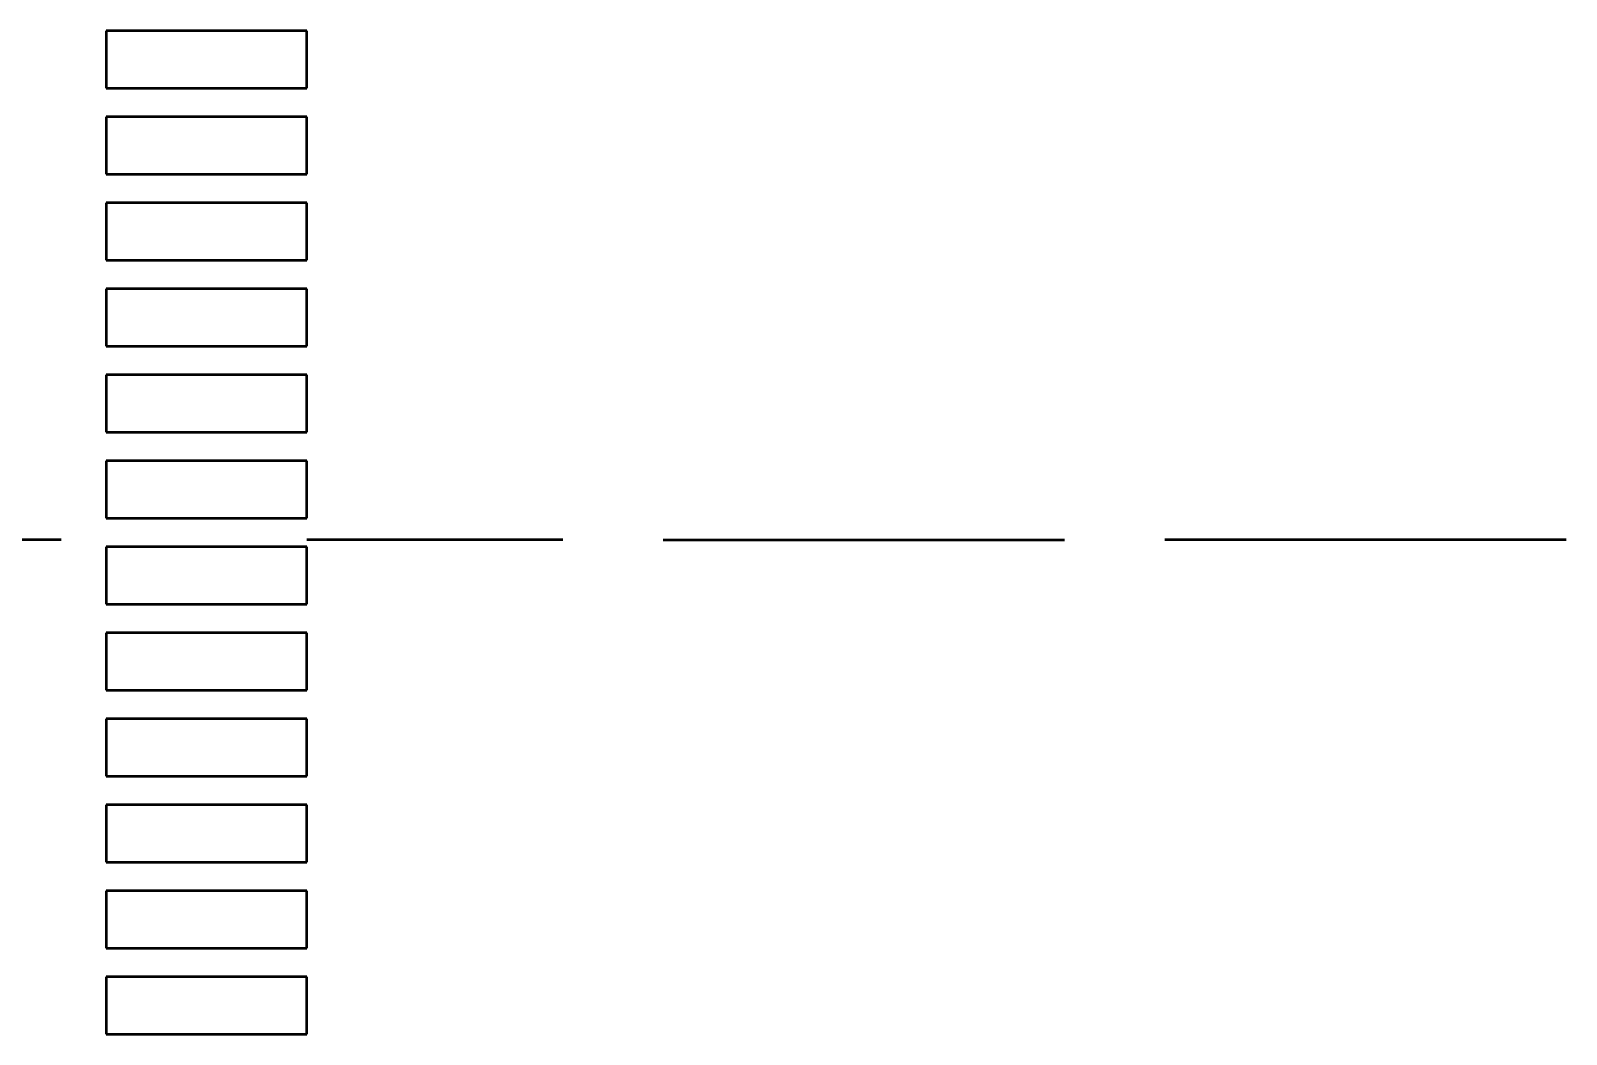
# Model space of a CAD drawing. Header units: millimetres. Extents: x 44692 to 659456, y -26273 to 96111.
# Drawn here: x 241233 to 251945, y 22490 to 29490 of the extents above; entities that cross this region are included whole.
import ezdxf

# ---------------------------------------------------------------- set-up
doc = ezdxf.new("R2010")
doc.units = ezdxf.units.MM
doc.header["$LTSCALE"] = 100
doc.layers.add('Paredes', color=7, linetype='Continuous', lineweight=50)

msp = doc.modelspace()

# ---------------------------------------------------------------- linework, layer by layer
at = {"layer": 'Paredes'}
for p, q in [((243160.07, 29489.933), (241760.07, 29489.933)), ((241760.07, 29489.933), (241760.07, 29089.933)), ((243160.07, 29289.933), (243160.07, 29489.933)), ((243160.07, 29089.933), (243160.07, 29289.933)), ((241760.07, 29089.933), (243160.07, 29089.933)), ((243160.07, 28889.933), (241760.07, 28889.933)), ((241760.07, 28889.933), (241760.07, 28489.933)), ((243160.07, 28689.933), (243160.07, 28889.933)), ((243160.07, 28489.933), (243160.07, 28689.933)), ((241760.07, 28489.933), (243160.07, 28489.933)), ((243160.07, 28289.933), (241760.07, 28289.933)), ((241760.07, 28289.933), (241760.07, 27889.933)), ((243160.07, 28089.933), (243160.07, 28289.933)), ((243160.07, 27889.933), (243160.07, 28089.933)), ((241760.07, 27889.933), (243160.07, 27889.933)), ((243160.07, 27689.933), (241760.07, 27689.933)), ((241760.07, 27689.933), (241760.07, 27289.933)), ((243160.07, 27489.933), (243160.07, 27689.933)), ((243160.07, 27289.933), (243160.07, 27489.933)), ((241760.07, 27289.933), (243160.07, 27289.933)), ((243160.07, 27089.933), (241760.07, 27089.933)), ((241760.07, 27089.933), (241760.07, 26689.933)), ((243160.07, 26889.933), (243160.07, 27089.933)), ((243160.07, 26689.933), (243160.07, 26889.933)), ((241760.07, 26689.933), (243160.07, 26689.933)), ((243160.07, 26489.933), (241760.07, 26489.933)), ((241760.07, 26489.933), (241760.07, 26089.933)), ((243160.07, 26289.933), (243160.07, 26489.933)), ((243160.07, 26089.933), (243160.07, 26289.933)), ((241760.07, 26089.933), (243160.07, 26089.933)), ((243160.07, 25889.933), (241760.07, 25889.933)), ((241760.07, 25889.933), (241760.07, 25489.933)), ((243160.07, 25689.933), (243160.07, 25889.933)), ((243160.07, 25489.933), (243160.07, 25689.933)), ((241760.07, 25489.933), (243160.07, 25489.933)), ((243160.07, 25289.933), (241760.07, 25289.933)), ((241760.07, 25289.933), (241760.07, 24889.933)), ((243160.07, 25089.933), (243160.07, 25289.933)), ((243160.07, 24889.933), (243160.07, 25089.933)), ((241760.07, 24889.933), (243160.07, 24889.933)), ((243160.07, 24689.933), (241760.07, 24689.933)), ((241760.07, 24689.933), (241760.07, 24289.933)), ((243160.07, 24489.933), (243160.07, 24689.933)), ((243160.07, 24289.933), (243160.07, 24489.933)), ((241760.07, 24289.933), (243160.07, 24289.933)), ((243160.07, 24089.933), (241760.07, 24089.933)), ((241760.07, 24089.933), (241760.07, 23689.933)), ((243160.07, 23889.933), (243160.07, 24089.933)), ((243160.07, 23689.933), (243160.07, 23889.933)), ((241760.07, 23689.933), (243160.07, 23689.933)), ((243160.07, 23489.933), (241760.07, 23489.933)), ((241760.07, 23489.933), (241760.07, 23089.933)), ((243160.07, 23289.933), (243160.07, 23489.933)), ((243160.07, 23089.933), (243160.07, 23289.933)), ((241760.07, 23089.933), (243160.07, 23089.933)), ((243160.07, 22889.933), (241760.07, 22889.933)), ((241760.07, 22889.933), (241760.07, 22489.933)), ((243160.07, 22689.933), (243160.07, 22889.933)), ((243160.07, 22489.933), (243160.07, 22689.933)), ((241760.07, 22489.933), (243160.07, 22489.933))]:
    msp.add_line(p, q, dxfattribs=at)
at = {"layer": 'Paredes', "color": 40, "true_color": 0xf8d731}
for p, q in [((241445, 25939.5), (238645, 25939.5)), ((244945, 25939.5), (243160.07, 25939.5)), ((245645, 25939.5), (248445, 25939.5)), ((251945, 25939.5), (249145, 25939.5))]:
    msp.add_line(p, q, dxfattribs=at)

doc.saveas('drawing.dxf')
